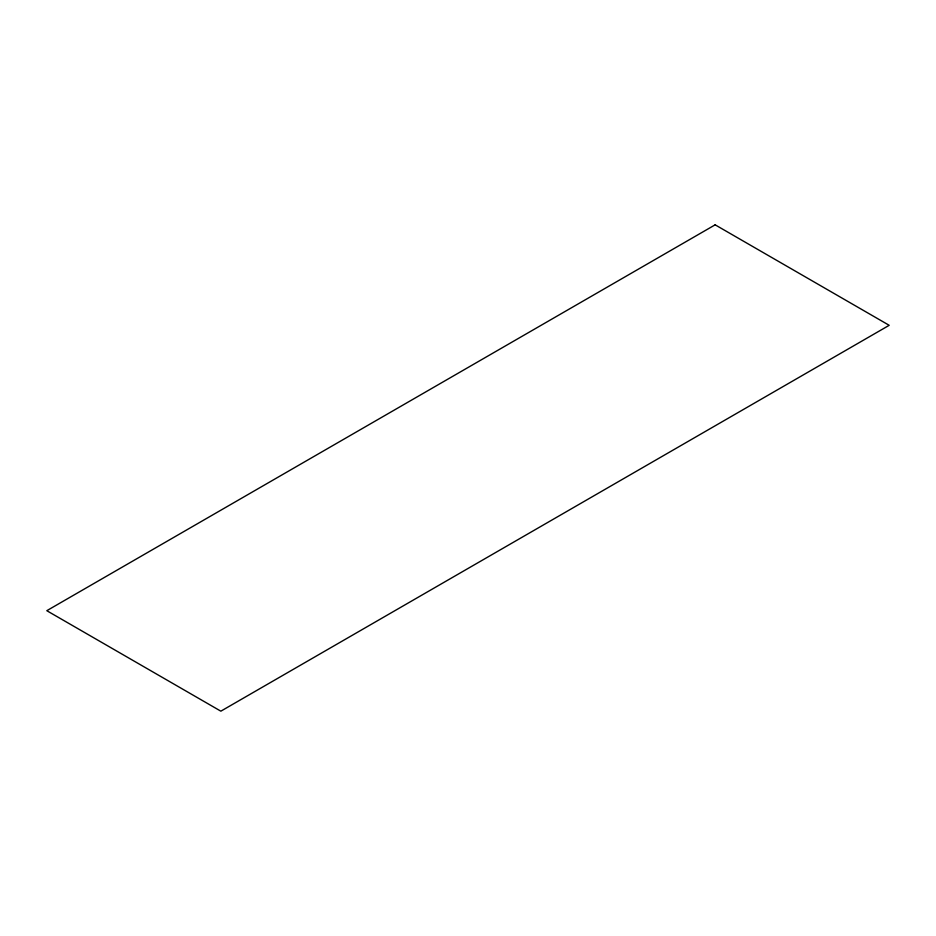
<?xml version="1.0" encoding="UTF-8"?>
<svg xmlns="http://www.w3.org/2000/svg" width="936" height="936" viewBox="0 0 936 936"><rect width="100%" height="100%" fill="white"/><g stroke="black" fill="none" stroke-linecap="round" stroke-linejoin="round"><path stroke-width="1.4" d="M715.151 224.827L46.8 610.693L220.849 711.173L889.2 325.307L715.151 224.827"/></g></svg>
